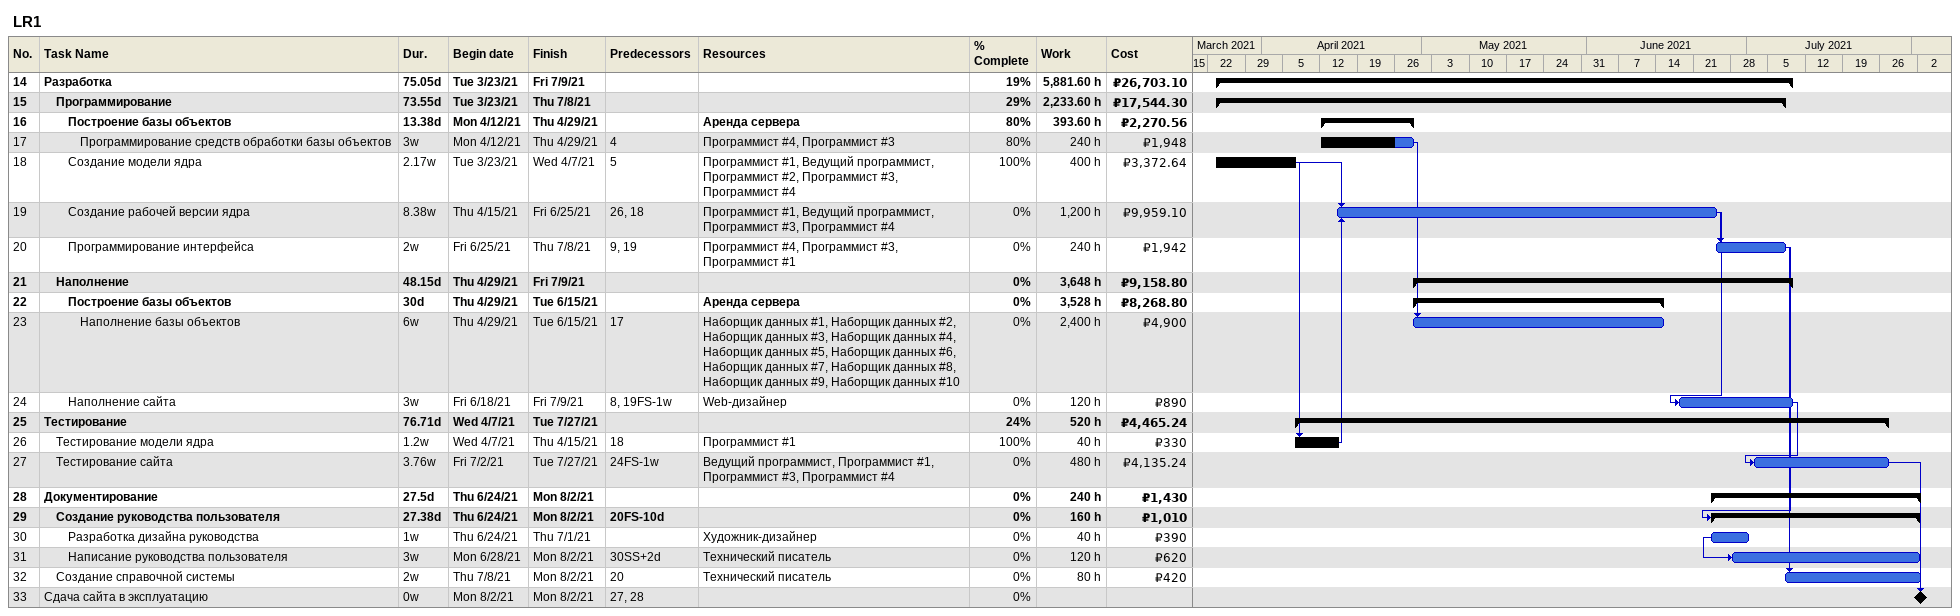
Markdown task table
LR1

| ID | Level | Task | Duration | Start | Finish | Predecessors | Resources | % complete | Work (h) | Cost (₽) |
|---|---|---|---|---|---|---|---|---|---|---|
| 14 | 1 | **Разработка** | 75.05d | 2021-03-23 | 2021-07-09 |  |  | 19 | 5881.60 | 26703.10 |
| 15 | 2 | **Программирование** | 73.55d | 2021-03-23 | 2021-07-08 |  |  | 29 | 2233.60 | 17544.30 |
| 16 | 3 | **Построение базы объектов** | 13.38d | 2021-04-12 | 2021-04-29 |  | Аренда сервера | 80 | 393.60 | 2270.56 |
| 17 | 4 | Программирование средств обработки базы объектов | 3w | 2021-04-12 | 2021-04-29 | 4 | Программист #4, Программист #3 | 80 | 240 | 1948 |
| 18 | 3 | Создание модели ядра | 2.17w | 2021-03-23 | 2021-04-07 | 5 | Программист #1, Ведущий программист, Программист #2, Программист #3, Программист #4 | 100 | 400 | 3372.64 |
| 19 | 3 | Создание рабочей версии ядра | 8.38w | 2021-04-15 | 2021-06-25 | 26, 18 | Программист #1, Ведущий программист, Программист #3, Программист #4 | 0 | 1200 | 9959.10 |
| 20 | 3 | Программирование интерфейса | 2w | 2021-06-25 | 2021-07-08 | 9, 19 | Программист #4, Программист #3, Программист #1 | 0 | 240 | 1942 |
| 21 | 2 | **Наполнение** | 48.15d | 2021-04-29 | 2021-07-09 |  |  | 0 | 3648 | 9158.80 |
| 22 | 3 | **Построение базы объектов** | 30d | 2021-04-29 | 2021-06-15 |  | Аренда сервера | 0 | 3528 | 8268.80 |
| 23 | 4 | Наполнение базы объектов | 6w | 2021-04-29 | 2021-06-15 | 17 | Наборщик данных #1, Наборщик данных #2, Наборщик данных #3, Наборщик данных #4, Наборщик данных #5, Наборщик данных #6, Наборщик данных #7, Наборщик данных #8, Наборщик данных #9, Наборщик данных #10 | 0 | 2400 | 4900 |
| 24 | 3 | Наполнение сайта | 3w | 2021-06-18 | 2021-07-09 | 8, 19FS-1w | Web-дизайнер | 0 | 120 | 890 |
| 25 | 1 | **Тестирование** | 76.71d | 2021-04-07 | 2021-07-27 |  |  | 24 | 520 | 4465.24 |
| 26 | 2 | Тестирование модели ядра | 1.2w | 2021-04-07 | 2021-04-15 | 18 | Программист #1 | 100 | 40 | 330 |
| 27 | 2 | Тестирование сайта | 3.76w | 2021-07-02 | 2021-07-27 | 24FS-1w | Ведущий программист, Программист #1, Программист #3, Программист #4 | 0 | 480 | 4135.24 |
| 28 | 1 | **Документирование** | 27.5d | 2021-06-24 | 2021-08-02 |  |  | 0 | 240 | 1430 |
| 29 | 2 | **Создание руководства пользователя** | 27.38d | 2021-06-24 | 2021-08-02 | 20FS-10d |  | 0 | 160 | 1010 |
| 30 | 3 | Разработка дизайна руководства | 1w | 2021-06-24 | 2021-07-01 |  | Художник-дизайнер | 0 | 40 | 390 |
| 31 | 3 | Написание руководства пользователя | 3w | 2021-06-28 | 2021-08-02 | 30SS+2d | Технический писатель | 0 | 120 | 620 |
| 32 | 2 | Создание справочной системы | 2w | 2021-07-08 | 2021-08-02 | 20 | Технический писатель | 0 | 80 | 420 |
| 33 | 1 | Сдача сайта в эксплуатацию | 0w | 2021-08-02 | 2021-08-02 | 27, 28 |  | 0 |  |  |
